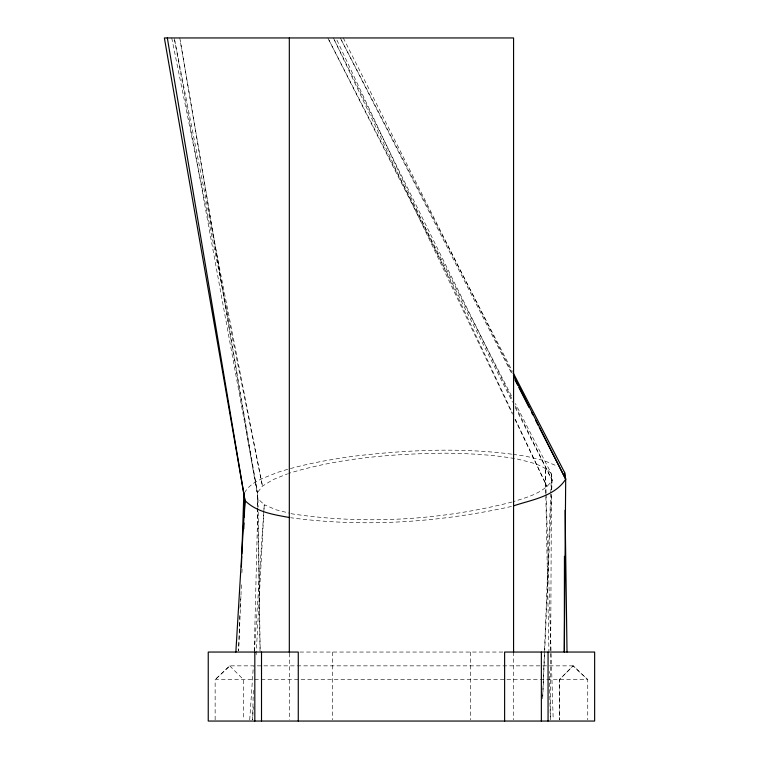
<?xml version="1.0" encoding="UTF-8"?>
<svg xmlns="http://www.w3.org/2000/svg" width="759" height="759" viewBox="0 0 759 759"><rect width="100%" height="100%" fill="white"/><g stroke="black" fill="none" stroke-linecap="round" stroke-linejoin="round"><path stroke-width="0.57" stroke-dasharray="3.79 2.85" d="M551.423 494.109L550.332 719.864L549.336 671.43M551.451 489.384L551.527 474.014L515.323 403.446M253.316 690.329L252.586 719.864L253.326 706.857M254.274 651.326L257.775 508.34M257.804 507.154L257.405 492.629L180.177 40.284M239.787 615.416L238.601 650.871L240.916 596.403M240.024 608.329L240.337 598.879M542.676 696.231L550.721 494.109M550.768 492.933L551.527 474.014C542.951 464.005 529.08 462.155 517.04 458.967C493.17 454.679 468.92 453.446 444.708 453.18C392.185 453.787 339.036 458.019 288.581 473.417M240.964 595.227L241.466 583.386M241.922 572.732L242.168 566.812M542.657 698.622L551.518 494.441M551.717 489.716L552.135 480.276L551.527 474.014M256.144 654.837L264.255 504.669L258.013 498.891L179.779 37.95M249.72 719.864L253.316 666.658M254.35 651.288L264.255 504.669L275.906 509.754L289.179 513.103M244.474 492.828C251.03 481.206 265.166 477.772 276.561 472.734C301.247 464.688 326.825 460.03 352.489 456.368C405.259 450.04 458.948 447.336 511.794 454.176M260.043 651.222L257.405 492.629L262.462 486.13L272.993 479.641L287.538 473.834M515.418 406.027L552.135 480.276C543.567 493.227 527.144 497.211 513.16 501.708M215.139 719.864L215.139 679.647L587.741 679.647L573.14 665.852L559.402 679.647L559.355 719.864L559.402 679.647L573.083 665.852L587.741 679.647L587.741 719.864M573.14 665.852L229.74 665.852L215.139 679.647L229.806 665.852M512.04 502.031C440.77 520.294 365.326 524.763 292.5 513.938L290.289 513.378M511.443 506.471C439.328 522.42 364.121 527.619 290.801 517.733M299.862 652.047L503.027 652.047M512.951 454.337L525.683 456.168L544.165 460.656L557.296 466.13M229.74 665.852L243.535 679.647L243.478 719.864M341.389 40.056L512.439 371.407M327.86 37.95L512.088 397.128M340.307 37.95L512.316 374.69M328.932 40.066L512.524 402.156M515.2 407.441L552.135 480.276M343.277 37.95L512.353 373.381M333.41 37.95L512.268 399.661M334.425 40.085L512.477 414.11M515.019 419.452L547.078 486.775L515.323 419.291M336.911 40.094L512.297 412.868M171.733 37.95L262.462 486.13L174.228 37.95L257.405 492.629M546.063 493.046L545.275 468.237L545.825 495.409M546.101 494.223L553.207 719.864M545.844 496.585L548.937 651.345M258.013 498.891L258.126 507.154M258.202 511.889L260.195 651.326M513.568 652.047L513.568 719.883M470.447 652.047L470.447 719.883M332.442 652.047L332.442 719.883M289.321 653.224L289.321 719.883"/><path stroke-width="1.14" d="M564.449 556.309L564.316 652.047L565.692 479.195L564.563 472.392L513.52 373.513M564.563 475.94L564.563 472.392L564.611 475.94M241.4 566.973L241.751 556.338M241.836 553.975L243.838 493.711L164.361 37.95L513.568 37.95L513.568 652.266M243.772 528.928L244.018 523.008M244.275 517.088L244.967 500.513L243.838 493.711M235.859 652.047L244.967 500.513L167.331 37.95M513.426 375.496L565.692 479.195C554.668 496.519 531.784 499.716 513.71 505.807M289.644 517.572C274.065 514.64 256.58 512.306 244.967 500.513M515.01 379.965L517.704 385.24M518.786 387.356L529.023 407.412M531.727 412.687L532.799 414.803M535.493 420.078L538.197 425.353M539.269 427.469L565.692 479.195M565.085 510.209L567.02 652.047M548.064 652.047L548.064 721.05M541.366 652.047L541.366 721.05M504.621 721.05L504.621 652.047L594.639 652.047L594.639 721.05L208.241 721.05L208.241 652.047L298.268 652.047L298.268 721.05M289.321 37.95L289.321 652.266M261.513 652.047L261.513 721.05M254.815 652.047L254.815 721.05"/></g></svg>
